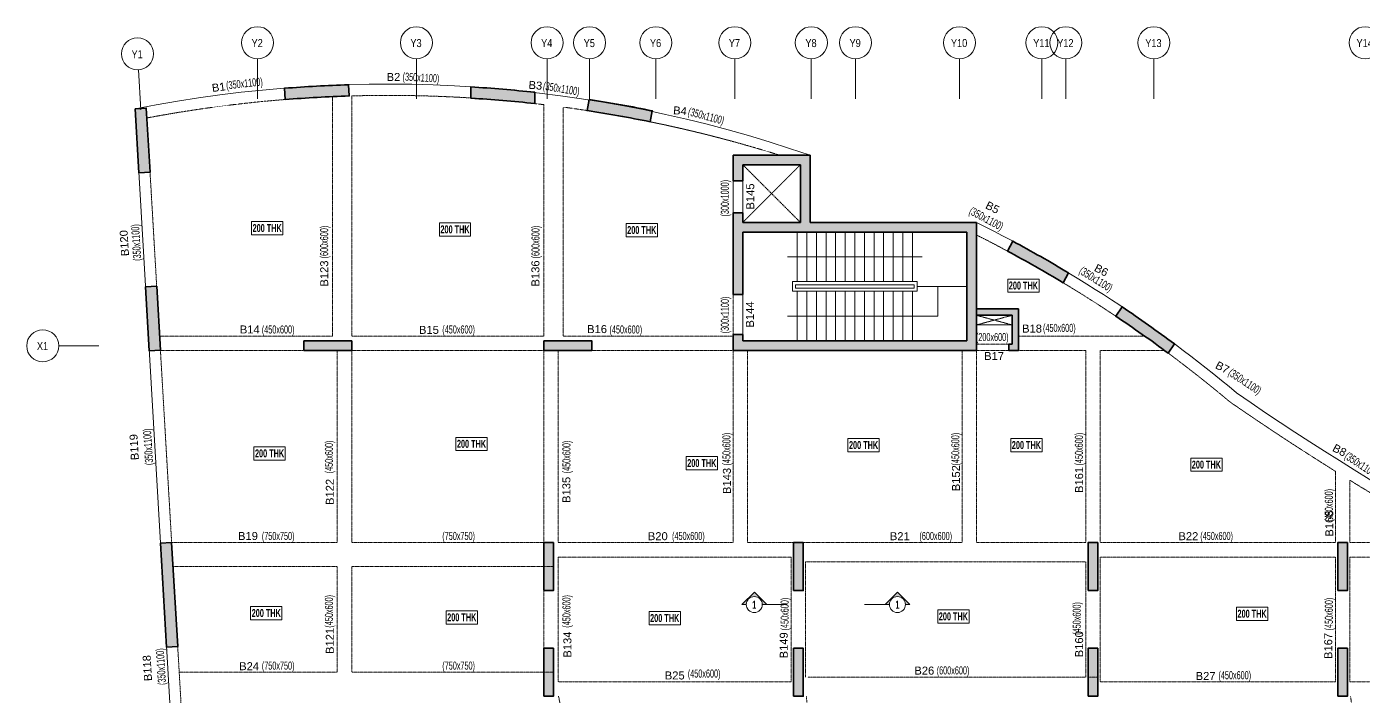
# Model space of a CAD drawing. Header units: millimetres. Extents: x 356 to 70590, y 254 to 62442.
# Drawn here: x 356 to 42106, y 41529 to 62442 of the extents above; entities that cross this region are included whole.
import ezdxf
from ezdxf.enums import TextEntityAlignment as Align

# ---------------------------------------------------------------- set-up
doc = ezdxf.new("R2010")
doc.units = ezdxf.units.MM
doc.linetypes.add('Grid Line', pattern=[2222.5, 1270, -317.5, 317.5, -317.5])
doc.linetypes.add('HIDDEN', pattern=[0.375, 0.25, -0.125])
for name, color, linetype, lineweight in [('A-ANNO-DIMS', 8, 'Continuous', 15), ('A-DETL-MISC', 35, 'Continuous', 15), ('A-FLOR-IDEN', 11, 'Continuous', 9), ('A-GRIDS', 8, 'Continuous', 9), ('A-HIDD-ABVE', 8, 'HIDDEN', 20), ('G-ANNO-SYMB', 1, 'Continuous', 9), ('S-BEAM', 7, 'Continuous', 18), ('S-BEAM-IDEN', 2, 'Continuous', 9), ('S-COL HATCH', 9, 'Continuous', 0), ('S-COLS', 5, 'Continuous', 35), ('S-GRIDS', 8, 'Continuous', 9)]:
    doc.layers.add(name, color=color, linetype=linetype, lineweight=lineweight)
doc.layers.add('Beam Nos', color=7, linetype='Continuous')
doc.styles.add('Arial Narrow', font='ARIALN.TTF', dxfattribs={"height": 400})
doc.styles.add('Dim.s & Anno.(Misc.)', font='ARIALN.TTF')
doc.styles.add('SC-BBS1', font='SansSerif')
doc.styles.add('Swis721 LtCn BT', font='swisscl.ttf', dxfattribs={"width": 0.9, "height": 233.355162})
doc.styles.add('Swis721 LtCn BT_B', font='', dxfattribs={"width": 0.9, "height": 246.918336})
doc.styles.get('Swis721 LtCn BT_B').set_extended_font_data('Swis721 LtCn BT', bold=True)
doc.dimstyles.new('A-GFC-100', dxfattribs={"dimscale": 100, "dimtxt": 1.75, "dimasz": 1.5, "dimexe": 1.5, "dimexo": 0, "dimgap": 1, "dimtad": 1, "dimdsep": 46, "dimtxsty": 'Dim.s & Anno.(Misc.)', "dimblk": 'ARCHTICK', "dimcen": 0, "dimdle": 1.5, "dimclrd": 256, "dimclre": 8, "dimclrt": 6, "dimazin": 2, "dimtfac": 1, "dimtix": 1, "dimtmove": 2, "dimatfit": 3, "dimfxl": 1, "dimtolj": 1, "dimlwd": -1, "dimlwe": 9, "dimarcsym": 0})

# ---------------------------------------------------------------- blocks, each defined once
blk = doc.blocks.new('_ARCHTICK')
at = {"color": 0, "linetype": 'ByBlock', "const_width": 0.15}
blk.add_lwpolyline([(-0.5, -0.5), (0.5, 0.5)], dxfattribs=at)
blk = doc.blocks.new('A$Cb7cd9481')
at = {"layer": 'S-COL HATCH', "transparency": 33554687}
h = blk.add_hatch(color=256, dxfattribs=at)
h.dxf.hatch_style = 1
h.paths.add_polyline_path([(-9681, 41101), (-9700, 41450, 0.01185), (-11697, 41341), (-11678, 40991, -0.011949)])
h = blk.add_hatch(color=256, dxfattribs=at)
h.dxf.hatch_style = 1
h.paths.add_polyline_path([(-3886, 40864), (-3886, 41216, 0.011892), (-5886, 41384), (-5886, 41033, -0.011992)])
h = blk.add_hatch(color=256, dxfattribs=at)
h.dxf.hatch_style = 1
h.paths.add_polyline_path([(-282, 40295), (-212, 40638, 0.011811), (-2182, 40990), (-2251, 40647, -0.01191)])
h = blk.add_hatch(color=256, dxfattribs=at)
h.dxf.hatch_style = 1
h.paths.add_polyline_path([(-16019, 40721), (-16368, 40700), (-16252, 38704), (-15902, 38724)])
h = blk.add_hatch(color=256, dxfattribs=at)
h.dxf.hatch_style = 1
h.paths.add_polyline_path([(9915, 37151), (4715, 37151), (4715, 39251), (2315, 39251), (2315, 38451), (2615, 38451), (2615, 38951), (4415, 38951), (4415, 37151), (2615, 37151), (2615, 37451), (2315, 37451), (2315, 34901), (2615, 34901), (2615, 36851), (9615, 36851), (9615, 33451), (2615, 33451), (2615, 33651), (2315, 33651), (2315, 33151), (9915, 33151)])
h = blk.add_hatch(color=256, dxfattribs=at)
h.dxf.hatch_style = 1
h.paths.add_polyline_path([(11046, 36567), (10880, 36258, -0.01191), (12618, 35269), (12784, 35577, 0.011811)])
h = blk.add_hatch(color=256, dxfattribs=at)
h.dxf.hatch_style = 1
h.paths.add_polyline_path([(-15694, 35157), (-16043, 35136), (-15927, 33140), (-15578, 33160)])
h = blk.add_hatch(color=256, dxfattribs=at)
h.dxf.hatch_style = 1
h.paths.add_polyline_path([(11225, 34450), (9915, 34450), (9915, 34250), (11025, 34250), (11025, 33350), (10925, 33350), (10925, 33151), (11225, 33150), (11225, 33350)])
h = blk.add_hatch(color=256, dxfattribs=at)
h.dxf.hatch_style = 1
h.paths.add_polyline_path([(14462, 34513), (14267, 34222, -0.01191), (15902, 33069), (16097, 33360, 0.011811)])
h = blk.add_hatch(color=256, dxfattribs=at)
h.dxf.hatch_style = 1
h.paths.add_polyline_path([(-11102, 33451), (-11102, 33151), (-9602, 33151), (-9602, 33451)])
h = blk.add_hatch(color=256, dxfattribs=at)
h.dxf.hatch_style = 1
h.paths.add_polyline_path([(-3600, 33451), (-3600, 33151), (-2100, 33151), (-2100, 33451)])
h = blk.add_hatch(color=256, dxfattribs=at)
h.dxf.hatch_style = 1
h.paths.add_polyline_path([(-15227, 27150), (-15577, 27130), (-15387, 23885), (-15038, 23905)])
h = blk.add_hatch(color=256, dxfattribs=at)
h.dxf.hatch_style = 1
h.paths.add_polyline_path([(-3600, 25651), (-3300, 25651), (-3300, 27151), (-3600, 27151)])
h = blk.add_hatch(color=256, dxfattribs=at)
h.dxf.hatch_style = 1
h.paths.add_polyline_path([(-3600, 25651), (-3300, 25651), (-3300, 27151), (-3600, 27151)])
h = blk.add_hatch(color=256, dxfattribs=at)
h.dxf.hatch_style = 1
h.paths.add_polyline_path([(4200, 25651), (4500, 25651), (4500, 27151), (4200, 27151)])
h = blk.add_hatch(color=256, dxfattribs=at)
h.dxf.hatch_style = 1
h.paths.add_polyline_path([(4200, 25651), (4500, 25651), (4500, 27151), (4200, 27151)])
h = blk.add_hatch(color=256, dxfattribs=at)
h.dxf.hatch_style = 1
h.paths.add_polyline_path([(13400, 25651), (13700, 25651), (13700, 27151), (13400, 27151)])
h = blk.add_hatch(color=256, dxfattribs=at)
h.dxf.hatch_style = 1
h.paths.add_polyline_path([(13400, 25651), (13700, 25651), (13700, 27151), (13400, 27151)])
h = blk.add_hatch(color=256, dxfattribs=at)
h.dxf.hatch_style = 1
h.paths.add_polyline_path([(21200, 25651), (21500, 25651), (21500, 27151), (21200, 27151)])
h = blk.add_hatch(color=256, dxfattribs=at)
h.dxf.hatch_style = 1
h.paths.add_polyline_path([(21200, 25651), (21500, 25651), (21500, 27151), (21200, 27151)])
h = blk.add_hatch(color=256, dxfattribs=at)
h.dxf.hatch_style = 1
h.paths.add_polyline_path([(-3600, 22351), (-3300, 22351), (-3300, 23851), (-3600, 23851)])
h = blk.add_hatch(color=256, dxfattribs=at)
h.dxf.hatch_style = 1
h.paths.add_polyline_path([(-3600, 22351), (-3300, 22351), (-3300, 23851), (-3600, 23851)])
h = blk.add_hatch(color=256, dxfattribs=at)
h.dxf.hatch_style = 1
h.paths.add_polyline_path([(4200, 22351), (4500, 22351), (4500, 23851), (4200, 23851)])
h = blk.add_hatch(color=256, dxfattribs=at)
h.dxf.hatch_style = 1
h.paths.add_polyline_path([(4200, 22351), (4500, 22351), (4500, 23851), (4200, 23851)])
h = blk.add_hatch(color=256, dxfattribs=at)
h.dxf.hatch_style = 1
h.paths.add_polyline_path([(13400, 22351), (13700, 22351), (13700, 23851), (13400, 23851)])
h = blk.add_hatch(color=256, dxfattribs=at)
h.dxf.hatch_style = 1
h.paths.add_polyline_path([(13400, 22351), (13700, 22351), (13700, 23851), (13400, 23851)])
h = blk.add_hatch(color=256, dxfattribs=at)
h.dxf.hatch_style = 1
h.paths.add_polyline_path([(21200, 22351), (21500, 22351), (21500, 23851), (21200, 23851)])
h = blk.add_hatch(color=256, dxfattribs=at)
h.dxf.hatch_style = 1
h.paths.add_polyline_path([(21200, 22351), (21500, 22351), (21500, 23851), (21200, 23851)])
at = {"layer": 'S-COLS'}
for p, q in [((4715, 39251, 0), (2315, 39251, 0)), ((4715, 37151, 0), (4715, 39251, 0)), ((4415, 38951, 0), (2615, 38951, 0)), ((4415, 37151, 0), (4415, 38951, 0)), ((4415, 37151, 0), (2615, 37151)), ((2615, 36851), (9615, 36851)), ((2615, 34901), (2615, 36851)), ((9915, 37151), (4715, 37151, 0)), ((9615, 36851), (9615, 33451)), ((9915, 33151), (9915, 37151)), ((2315, 34901), (2615, 34901)), ((2315, 33651), (2315, 33151)), ((2615, 33651), (2315, 33651)), ((2615, 33451), (2615, 33651)), ((9615, 33451), (2615, 33451)), ((2315, 33151), (9915, 33151))]:
    blk.add_line(p, q, dxfattribs=at)
at = {"layer": 'S-COLS', "elevation": 0}
for points in [[(-9700, 41450, 0.01185), (-11697, 41341), (-11678, 40991, -0.011949), (-9681, 41101), (-9700, 41450)], [(-5886, 41384, -0.011892), (-3886, 41216), (-3886, 40864, 0.011992), (-5886, 41033), (-5886, 41384)], [(-282, 40295), (-212, 40638, 0.011811), (-2182, 40990), (-2251, 40647, -0.01191), (-282, 40295)], [(12784, 35577, 0.011811), (11046, 36567), (10880, 36258, -0.01191), (12618, 35269), (12784, 35577)], [(14462, 34513), (14267, 34222, -0.01191), (15902, 33069), (16097, 33360, 0.011811), (14462, 34513)]]:
    blk.add_lwpolyline(points, format="xyb", dxfattribs=at)
for points in [[(-16368, 40700), (-16019, 40721), (-15902, 38724), (-16252, 38704)], [(-16043, 35136), (-15694, 35157), (-15578, 33160), (-15927, 33140)], [(-11102, 33451), (-11102, 33151), (-9602, 33151), (-9602, 33451)], [(-3600, 33451), (-3600, 33151), (-2100, 33151), (-2100, 33451)], [(-15577, 27130), (-15227, 27150), (-15038, 23905), (-15387, 23885)], [(-3600, 25651), (-3300, 25651), (-3300, 27151), (-3600, 27151)], [(-3600, 25651), (-3300, 25651), (-3300, 27151), (-3600, 27151)], [(4200, 25651), (4500, 25651), (4500, 27151), (4200, 27151)], [(4200, 25651), (4500, 25651), (4500, 27151), (4200, 27151)], [(13400, 25651), (13700, 25651), (13700, 27151), (13400, 27151)], [(13400, 25651), (13700, 25651), (13700, 27151), (13400, 27151)], [(21200, 25651), (21500, 25651), (21500, 27151), (21200, 27151)], [(21200, 25651), (21500, 25651), (21500, 27151), (21200, 27151)], [(-3600, 22351), (-3300, 22351), (-3300, 23851), (-3600, 23851)], [(-3600, 22351), (-3300, 22351), (-3300, 23851), (-3600, 23851)], [(4200, 22351), (4500, 22351), (4500, 23851), (4200, 23851)], [(4200, 22351), (4500, 22351), (4500, 23851), (4200, 23851)], [(13400, 22351), (13700, 22351), (13700, 23851), (13400, 23851)], [(13400, 22351), (13700, 22351), (13700, 23851), (13400, 23851)], [(21200, 22351), (21500, 22351), (21500, 23851), (21200, 23851)], [(21200, 22351), (21500, 22351), (21500, 23851), (21200, 23851)]]:
    blk.add_lwpolyline(points, close=True, dxfattribs=at)
for points in [[(2615, 38951), (2615, 38451), (2315, 38451), (2315, 39251)], [(2615, 37151), (2615, 37451), (2315, 37451), (2315, 34901)], [(9915, 34450), (11225, 34450), (11225, 33350), (11225, 33150), (10925, 33151), (10925, 33350), (11025, 33350), (11025, 34250), (9915, 34250), (9915, 34450)]]:
    blk.add_lwpolyline(points, dxfattribs=at)
blk = doc.blocks.new('Grid - Type 1 Structural-6743905-9TH FLOOR LVL')
at = {"layer": 'A-GRIDS'}
blk.add_circle((0, 0), 4, dxfattribs=at)
blk = doc.blocks.new('A$C45bf0ae9')
at = {"layer": 'S-GRIDS', "linetype": 'Grid Line'}
for p, q in [((-12545, 41014), (-12545, 42264)), ((-7583, 41014), (-7583, 42264)), ((-3500, 41014), (-3500, 42264)), ((-2170, 41014), (-2170, 42264)), ((-100, 41014), (-100, 42264)), ((2365, 41014), (2365, 42264)), ((4755, 41014), (4755, 42264)), ((6135, 41014), (6135, 42264)), ((9385, 41014), (9385, 42264)), ((11955, 41014), (11955, 42264)), ((12705, 41014), (12705, 42264)), ((15455, 41014), (15455, 42264)), ((-16192, 40669), (-16265, 41917)), ((-17504, 33297), (-18754, 33297))]:
    blk.add_line(p, q, dxfattribs=at)
at = {"layer": 'A-GRIDS', "xscale": 124.9999999999999, "yscale": 124.9999999999999, "zscale": 124.9999999999999}
for p in [(-12545, 42764), (-7583, 42764), (-3500, 42764), (-2170, 42764), (-100, 42764), (2365, 42764), (4755, 42764), (6135, 42764), (9385, 42764), (11955, 42764), (12705, 42764), (15455, 42764), (22055, 42764)]:
    blk.add_blockref('Grid - Type 1 Structural-6743905-9TH FLOOR LVL', p, dxfattribs=at)
for p, rotation in [((-16294, 42416), 3.339999999999538), ((-19254, 33297), 89.99999999999982)]:
    blk.add_blockref('Grid - Type 1 Structural-6743905-9TH FLOOR LVL', p, dxfattribs=dict(at, rotation=rotation))
at = {"layer": 'A-GRIDS', "lineweight": 18, "char_height": 250, "attachment_point": 1, "style": 'Arial Narrow'}
for s, insert, width in [('Y2', (-12731, 42879), 440.93), ('Y3', (-7769, 42879), 440.93), ('Y4', (-3686, 42879), 440.93), ('Y5', (-2356, 42879), 440.93), ('Y6', (-286, 42879), 440.93), ('Y7', (2179, 42879), 440.93), ('Y8', (4569, 42879), 440.93), ('Y9', (5949, 42879), 440.93), ('Y10', (9116, 42879), 641.35), ('Y11', (11686, 42879), 641.35), ('Y12', (12436, 42879), 641.35), ('Y13', (15186, 42879), 641.35), ('Y14', (21786, 42879), 641.35), ('Y1', (-16480, 42530), 440.93), ('X1', (-19437, 33415), 440.93)]:
    blk.add_mtext(s, dxfattribs=dict(at, insert=insert, width=width))
blk = doc.blocks.new('Detail View - M_Section Head - Structural Type 1-785420-STILT FLOOR FRAMING PLAN')
at = {"layer": 'G-ANNO-SYMB'}
h = blk.add_hatch(color=9, dxfattribs=at)
edge = h.paths.add_edge_path(flags=0)
edge.add_line((-8.5, 0), (-9.86, 0))
edge.add_line((-9.86, 0), (-5.99, 3.87))
edge.add_line((-5.99, 3.87), (-2.12, 0))
edge.add_line((-2.12, 0), (-3.5, 0))
edge.add_arc((-6, 0), 2.5, 360, 540)
for p, q in [((-5.99, 3.87), (-9.86, 0)), ((-5.99, 3.87), (-2.12, 0)), ((-8.5, 0), (-9.86, 0)), ((-3.5, 0), (-2.12, 0))]:
    blk.add_line(p, q, dxfattribs=at)
at = {"layer": 'G-ANNO-SYMB', "color": 5}
for p, q in [((-5.99, 3.87), (-9.86, 0)), ((-2.12, 0), (-5.99, 3.87)), ((-9.86, 0), (-8.5, 0)), ((-3.5, 0), (4.24, 0)), ((-3.5, 0), (-2.12, 0))]:
    blk.add_line(p, q, dxfattribs=at)
at = {"layer": 'G-ANNO-SYMB'}
blk.add_arc((-6, 0), 2.5, 360, 180, dxfattribs=at)
at = {"layer": 'G-ANNO-SYMB', "color": 5}
for start, end in [(360, 180), (180, 360)]:
    blk.add_arc((-6, 0), 2.5, start, end, dxfattribs=at)
blk = doc.blocks.new('A$C21ee9bdd')
at = {"layer": 'A-DETL-MISC'}
for p, q in [((-5300, 0), (-5300, -1550)), ((-5000, 0), (-5000, -1550)), ((-4700, 0), (-4700, -1550)), ((-4400, 0), (-4400, -1550)), ((-4100, 0), (-4100, -1550)), ((-3800, 0), (-3800, -1550)), ((-3500, 0), (-3500, -1550)), ((-3200, 0), (-3200, -1550)), ((-2900, 0), (-2900, -1550)), ((-2600, 0), (-2600, -1550)), ((-2300, 0), (-2300, -1550)), ((-2000, 0), (-2000, -1550)), ((-1700, 0), (-1700, -1550)), ((-5300, -3400), (-5300, -1850)), ((-5000, -3400), (-5000, -1850)), ((-4700, -3400), (-4700, -1850)), ((-4400, -3400), (-4400, -1850)), ((-4100, -3400), (-4100, -1850)), ((-3800, -3400), (-3800, -1850)), ((-3500, -3400), (-3500, -1850)), ((-3200, -3400), (-3200, -1850)), ((-2900, -3400), (-2900, -1850)), ((-2600, -3400), (-2600, -1850)), ((-2300, -3400), (-2300, -1850)), ((-2000, -3400), (-2000, -1850)), ((-1700, -3400), (-1700, -1850)), ((-1550, -1700), (0, -1700))]:
    blk.add_line(p, q, dxfattribs=at)
for points in [[(-1550, -1550), (-1550, -1850), (-5450, -1850), (-5450, -1550)], [(-1650, -1650), (-1650, -1750), (-5350, -1750), (-5350, -1650)]]:
    blk.add_lwpolyline(points, close=True, dxfattribs=at)
at = {"layer": 'A-ANNO-DIMS', "ltscale": 500}
for points in [[(-1400, -775), (-5600, -775)], [(-1700, -2625), (-912, -2625), (-912, -1700)], [(-5600, -2625), (-1700, -2625)]]:
    blk.add_leader(points, dimstyle='A-GFC-100', override={"dimasz": 0.002, "dimtad": 0, "dimfxl": 0.18, "dimarcsym": 1}, dxfattribs=at)

msp = doc.modelspace()

# ---------------------------------------------------------------- linework, layer by layer
at = {"layer": 'A-FLOR-IDEN', "color": 8, "flags": 128}
for points in [[(8355.1, 56355.4), (8355.1, 55943.5), (7377.6, 55943.5), (7377.6, 56355.4)], [(8355.1, 56355.4), (8355.1, 55943.5), (7377.6, 55943.5), (7377.6, 56355.4)], [(14223.1, 56314.4), (14223.1, 55902.5), (13245.6, 55902.5), (13245.6, 56314.4)], [(14223.1, 56314.4), (14223.1, 55902.5), (13245.6, 55902.5), (13245.6, 56314.4)], [(20057.6, 56293.4), (20057.6, 55881.5), (19080.1, 55881.5), (19080.1, 56293.4)], [(20057.6, 56293.4), (20057.6, 55881.5), (19080.1, 55881.5), (19080.1, 56293.4)], [(31978.1, 54559.9), (31978.1, 54148), (31000.6, 54148), (31000.6, 54559.9)], [(31978.1, 54559.9), (31978.1, 54148), (31000.6, 54148), (31000.6, 54559.9)], [(8430.6, 49317.9), (8430.6, 48906), (7453.1, 48906), (7453.1, 49317.9)], [(8430.6, 49317.9), (8430.6, 48906), (7453.1, 48906), (7453.1, 49317.9)], [(14738.1, 49614.9), (14738.1, 49203), (13760.6, 49203), (13760.6, 49614.9)], [(14738.1, 49614.9), (14738.1, 49203), (13760.6, 49203), (13760.6, 49614.9)], [(26986.1, 49577.5), (26986.1, 49165.7), (26008.6, 49165.7), (26008.6, 49577.5)], [(26986.1, 49577.5), (26986.1, 49165.7), (26008.6, 49165.7), (26008.6, 49577.5)], [(32072.1, 49577.5), (32072.1, 49165.7), (31094.6, 49165.7), (31094.6, 49577.5)], [(32072.1, 49577.5), (32072.1, 49165.7), (31094.6, 49165.7), (31094.6, 49577.5)], [(21933.1, 49013.4), (21933.1, 48601.5), (20955.6, 48601.5), (20955.6, 49013.4)], [(21933.1, 49013.4), (21933.1, 48601.5), (20955.6, 48601.5), (20955.6, 49013.4)], [(37694.1, 48967.4), (37694.1, 48555.5), (36716.6, 48555.5), (36716.6, 48967.4)], [(37694.1, 48967.4), (37694.1, 48555.5), (36716.6, 48555.5), (36716.6, 48967.4)], [(39121.6, 44308.4), (39121.6, 43896.5), (38144.1, 43896.5), (38144.1, 44308.4)], [(39121.6, 44308.4), (39121.6, 43896.5), (38144.1, 43896.5), (38144.1, 44308.4)], [(14433.6, 44197.4), (14433.6, 43785.5), (13456.1, 43785.5), (13456.1, 44197.4)], [(14433.6, 44197.4), (14433.6, 43785.5), (13456.1, 43785.5), (13456.1, 44197.4)], [(20773.6, 44173.4), (20773.6, 43761.5), (19796.1, 43761.5), (19796.1, 44173.4)], [(20773.6, 44173.4), (20773.6, 43761.5), (19796.1, 43761.5), (19796.1, 44173.4)], [(29790.6, 44225.4), (29790.6, 43813.5), (28813.1, 43813.5), (28813.1, 44225.4)], [(29790.6, 44225.4), (29790.6, 43813.5), (28813.1, 43813.5), (28813.1, 44225.4)]]:
    msp.add_lwpolyline(points, close=True, dxfattribs=at)
at = {"layer": 'A-FLOR-IDEN', "color": 8, "elevation": 0, "flags": 128}
msp.add_lwpolyline([(8327.4, 44330.5), (8327.4, 43918.7), (7349.9, 43918.7), (7349.9, 44330.5)], close=True, dxfattribs=at)
msp.add_lwpolyline([(8327.4, 44330.5), (8327.4, 43918.7), (7349.9, 43918.7), (7349.9, 44330.5)], close=True, dxfattribs=at)
at = {"layer": 'A-HIDD-ABVE', "linetype": 'HIDDEN'}
for p, q in [((22724.4, 58129.2, 0), (24524.4, 56329.2, 0)), ((22724.4, 56329.2, 0), (24524.4, 58129.2, 0)), ((30024.4, 53128, 0), (31134.4, 53428.1, 0)), ((30024.4, 53428, 0), (31134.4, 53128.1, 0))]:
    msp.add_line(p, q, dxfattribs=at)
at = {"layer": 'S-BEAM', "linetype": 'HIDDEN'}
for p, q in [((16510.1, 52778, 0), (16510.1, 60008.5, 0)), ((22424.4, 54078, 0), (22424.4, 52828, 0)), ((4506.7, 52778), (9907.7, 52778)), ((10507.7, 52778), (16510.1, 52778)), ((17110.1, 52778), (22424.4, 52778)), ((31334.4, 52778, 0), (35279.9, 52778, 0)), ((4532.5, 52328), (17476.8, 52328)), ((10058.1, 46328, 0), (10058.1, 52329.2, 0)), ((10508.1, 46329.2, 0), (10508.1, 52329.2, 0)), ((16510.1, 46328, 0), (16510.1, 52328, 0)), ((16960.1, 46328, 0), (16960.1, 52328, 0)), ((16960.1, 52328), (22424.4, 52328, 0)), ((22424.4, 46328, 0), (22424.4, 52328, 0)), ((22874.4, 46328, 0), (22874.4, 52328, 0)), ((29574.4, 46328, 0), (29574.4, 52328, 0)), ((30024.4, 52528, 0), (31034.6, 52528.1, 0)), ((30024.4, 52328, 0), (33435.1, 52328)), ((30024.4, 46328, 0), (30024.4, 52328, 0)), ((33435.1, 46328, 0), (33435.1, 52329.2, 0)), ((33885.1, 52328), (35902.5, 52328)), ((33885.1, 46328, 0), (33885.1, 52328, 0)), ((41235.1, 46328, 0), (41235.1, 48556.7, 0)), ((41685.1, 46328, 0), (41685.1, 48277.4, 0)), ((4883, 46328), (10058.1, 46328)), ((10507.7, 46328), (16810.1, 46328)), ((16960.1, 46328), (22424.4, 46328)), ((22874.4, 46328), (29574.4, 46328)), ((30024.4, 46328), (33435.1, 46328)), ((33885.1, 46328), (41235.1, 46328)), ((41685.1, 46328), (45015.7, 46328)), ((4926.7, 45578), (10058.1, 45578)), ((10058.1, 42278, 0), (10058.1, 45579.2, 0)), ((10508.1, 42279.2, 0), (10508.1, 45579.2, 0)), ((10508.1, 45578), (16810.1, 45578)), ((16510.1, 42278, 0), (16510.1, 45578, 0)), ((16960.1, 41978, 0), (16960.1, 45878, 0)), ((16960.1, 45878), (24235.1, 45878)), ((24235.1, 41978, 0), (24235.1, 45878, 0)), ((24685.1, 42128, 0), (24685.1, 45728, 0)), ((24685.1, 45728), (33435.1, 45728)), ((33435.1, 42128, 0), (33435.1, 45728)), ((33885.1, 45878), (41235.1, 45878)), ((33885.1, 41978), (33885.1, 45878)), ((41235.1, 41978, 0), (41235.1, 45878, 0)), ((41685.1, 45878), (45837, 45878)), ((41685.1, 41978, 0), (41685.1, 45878, 0)), ((5118.8, 42278), (10058.1, 42278)), ((10507.7, 42278), (16810.1, 42278)), ((24235.1, 41978), (16960.1, 41978)), ((24760.1, 42128), (33435.1, 42128)), ((33509.6, 42128), (33810.1, 42128)), ((41235.1, 41978), (33885.1, 41978)), ((41685.1, 41978), (52450.9, 41978)), ((18155.8, 35464.5), (16968.4, 41529.2, 0)), ((24711.1, 41529.2, 0), (25263.2, 35400.5, 0)), ((42412.6, 35406.5), (41711.7, 41529.2, 0))]:
    msp.add_line(p, q, dxfattribs=at)
at = {"layer": 'S-BEAM'}
for p, q in [((22424.4, 57628, 0), (22424.4, 56628, 0)), ((22724.4, 57628, 0), (22724.4, 56628, 0)), ((22724.4, 54078, 0), (22724.4, 52828, 0)), ((30024.4, 53128, 0), (31134.4, 53128.1, 0))]:
    msp.add_line(p, q, dxfattribs=at)
at = {"layer": 'S-BEAM', "ltscale": 250000, "elevation": 0}
for points in [[(24824.4, 58429.2, 0.1331559), (3741.4, 59878.4), (6937.1, 5104)], [(70264.6, 37541.4, -0.1044195), (38147.6, 51006.4, 0.059137), (30024.4, 56329.2, 0.059137)]]:
    msp.add_lwpolyline(points, format="xyb", dxfattribs=at)
at = {"layer": 'S-BEAM', "linetype": 'HIDDEN', "elevation": 0}
for points in [[(9907.7, 52778), (9907.7, 60259.4, 0.0357696), (4108.7, 59592.5), (5521.4, 35378)], [(16510.1, 60008.5, 0.0368221), (10507.7, 60280.8), (10507.7, 52778)], [(23874.2, 58429.2, 0.0424826), (17110.1, 59932.3), (17110.1, 52778)], [(33435.1, 54011.4, 0.0239865), (30024.4, 55937.8, 0.0239865)], [(35279.9, 52778, 0.0135836), (33435.1, 54011.4, 0.0103147)], [(41235.1, 48556.7, -0.0116696), (37935, 50727.9, 0.0158354), (35902.5, 52328, 0.0158354)], [(45015.7, 46328, -0.0114004), (41685.1, 48277.4)]]:
    msp.add_lwpolyline(points, format="xyb", dxfattribs=at)

# ---------------------------------------------------------------- block references
at = {"layer": 'Beam Nos'}
msp.add_blockref('A$C45bf0ae9', (20109.8, 19178), dxfattribs=at)
at = {"layer": 'G-ANNO-SYMB', "extrusion": (0, 0, -1), "yscale": 99.99999999999991, "zscale": 99.99999999999991}
for p, xscale in [((-23683.4, 44393.8), -99.99999999999991), ((-26954.1, 44393.8), 99.99999999999991)]:
    msp.add_blockref('Detail View - M_Section Head - Structural Type 1-785420-STILT FLOOR FRAMING PLAN', p, dxfattribs=dict(at, xscale=xscale))
at = {"layer": 'S-BEAM'}
msp.add_blockref('A$Cb7cd9481', (20109.8, 19178), dxfattribs=at)
at = {"layer": 'S-BEAM-IDEN'}
msp.add_blockref('A$C21ee9bdd', (29724.4, 56029.2, 0), dxfattribs=at)

# ---------------------------------------------------------------- texts
at = {"layer": 'A-FLOR-IDEN', "color": 1, "char_height": 246.92, "width": 1155, "attachment_point": 2, "line_spacing_factor": 0.964267, "style": 'Swis721 LtCn BT_B'}
for insert in [(7866.4, 56277.3), (7866.4, 56277.3), (13734.4, 56236.3), (13734.4, 56236.3), (19568.9, 56215.3), (19568.9, 56215.3), (31489.4, 54481.8), (31489.4, 54481.8), (14249.4, 49536.8), (14249.4, 49536.8), (26497.4, 49499.5), (26497.4, 49499.5), (31583.4, 49499.5), (31583.4, 49499.5), (7941.9, 49239.8), (7941.9, 49239.8), (21444.4, 48935.3), (21444.4, 48935.3), (37205.4, 48889.3), (37205.4, 48889.3), (7838.7, 44252.5), (7838.7, 44252.5), (13944.9, 44119.3), (13944.9, 44119.3), (20284.9, 44095.3), (20284.9, 44095.3), (29301.9, 44147.3), (29301.9, 44147.3), (38632.9, 44230.3), (38632.9, 44230.3)]:
    msp.add_mtext('200 THK', dxfattribs=dict(at, insert=insert))
at = {"layer": 'Beam Nos', "color": 3, "style": 'SC-BBS1'}
for s, p in [('B2', (11811.5, 60672.2, 0)), ('B14', (7323.5, 52785.7, 0)), ('B15', (12920, 52773.2, 0)), ('B16', (18171.5, 52797.7, 0)), ('B18', (31759, 52812.7, 0)), ('B17', (30574, 51956.2, 0)), ('B19', (7267, 46335.7, 0)), ('B20', (20068, 46328.8)), ('B21', (27628, 46328.8)), ('B22', (36642.5, 46328.8)), ('B24', (7302.5, 42268.3)), ('B25', (20597.6, 41978.8)), ('B26', (28394.1, 42130.3)), ('B27', (37181.1, 41961.9))]:
    msp.add_text(s, height=250, dxfattribs=at).set_placement(p, align=Align.BOTTOM_CENTER)
for s, rotation, p in [('B1', 7.54916, (6377.7, 60356.5)), ('B3', 355.13395, (16229.2, 60413.8, 0)), ('B4', 355.13395, (20746.4, 59618.8, 0)), ('B145', 90, (23157, 57139.3, 0)), ('B5', 332.64829, (30433.1, 56618.7, 0)), ('B123', 90, (9848, 54732.2)), ('B136', 90, (16445.5, 54734.6, 0)), ('B6', 332.64829, (33831.5, 54661.4)), ('B144', 90, (23147.2, 53453.6)), ('B7', 332.64829, (37615.8, 51622.9, 0)), ('B8', 332.64829, (41274.9, 49037.8, 0)), ('B143', 90, (22427.5, 48254.1)), ('B152', 90, (29583.1, 48341, 0)), ('B161', 90, (33429.3, 48285.5, 0)), ('B122', 90, (10023.3, 47911.7)), ('B135', 90, (17413.2, 47975.4, 0)), ('B168', 90, (41245.9, 46922.6, 0)), ('B121', 90, (10023.3, 43258.1)), ('B134', 90, (17444.8, 43142.8, 0)), ('B149', 90, (24202.8, 43118.8, 0)), ('B160', 90, (33429.3, 43154, 0)), ('B167', 90, (41211.7, 43099.8, 0))]:
    msp.add_text(s, height=250, rotation=rotation, dxfattribs=at).set_placement(p, align=Align.BOTTOM_CENTER)
at = {"layer": 'Beam Nos', "style": 'SC-BBS1'}
for s, p in [('B120', (3602.7, 55693.5, 0)), ('B119', (3910.7, 49322, 0)), ('B118', (4322.2, 42419.5, 0))]:
    msp.add_text(s, height=250, rotation=93.339, dxfattribs=at).set_placement(p, align=Align.BOTTOM_CENTER)
at = {"layer": 'G-ANNO-SYMB', "color": 5, "char_height": 246.9, "width": 330, "attachment_point": 2, "line_spacing_factor": 0.964267, "style": 'Swis721 LtCn BT_B'}
for insert in [(23083.1, 44510.2), (27554.5, 44510.2)]:
    msp.add_mtext('1', dxfattribs=dict(at, insert=insert))
at = {"layer": 'S-BEAM-IDEN', "style": 'Swis721 LtCn BT', "width": 0.8}
for s, rotation, p in [('(350x1100)', 356.84056, (12092.2, 60763.6)), ('(350x1100)', 6.47905, (6599.6, 60483.2)), ('(350x1100)', 350.68539, (16472, 60478.5)), ('(350x1100)', 345.05471, (20995.1, 59680.6)), ('(300x1000)', 90, (22287.3, 56512.6, 0)), ('(350x1100)', 331.79745, (29767.3, 56608.9)), ('(350x1100)', 93.60442, (3934.3, 55136.2, 0)), ('(600x600)', 90, (9770.6, 55206.2)), ('(600x600)', 90, (16372.9, 55206.2, 0)), ('(350x1100)', 327.98337, (33203.6, 54753.9)), ('(300x1100)', 90, (22287.3, 52864.8, 0)), ('(450x600)', 360, (7699.9, 52861.4)), ('(450x600)', 360, (13337.5, 52861.4)), ('(450x600)', 360, (18560, 52861.4)), ('(450x600)', 360, (32102.1, 52909.5, 0)), ('(200x600)', 360, (30007.1, 52624.2, 0)), ('(350x1100)', 326.35712, (37863.7, 51576.2, 0)), ('(350x1100)', 93.60442, (4306.5, 48756.5, 0)), ('(450x600)', 90, (9921, 48492.9, 0)), ('(450x600)', 90, (17339.7, 48491.7)), ('(450x600)', 90, (22337.6, 48738.8, 0)), ('(450x600)', 90, (29487.6, 48738.8, 0)), ('(450x600)', 90, (33348.2, 48738.8, 0)), ('(350x1100)', 326.35712, (41498.9, 48971.2)), ('(450x600)', 90, (41155.2, 46984.6, 0)), ('(750x750)', 360, (7699.9, 46411.4)), ('(750x750)', 360, (13337.5, 46411.4)), ('(450x600)', 360, (20514.2, 46411.4)), ('(600x600)', 360, (28241.4, 46411.4)), ('(450x600)', 360, (37015.9, 46411.4)), ('(450x600)', 90, (9921, 43672.1, 0)), ('(450x600)', 90, (17339.7, 43670.9)), ('(450x600)', 90, (24155.2, 43585.9, 0)), ('(450x600)', 90, (33280.2, 43449.4, 0)), ('(450x600)', 90, (41155.2, 43585.9, 0)), ('(350x1100)', 93.60442, (4707.2, 41888.9, 0)), ('(750x750)', 360, (7699.9, 42361.4)), ('(750x750)', 360, (13337.5, 42361.4)), ('(450x600)', 360, (21006.8, 42114.1)), ('(600x600)', 360, (28781.7, 42211.4)), ('(450x600)', 360, (37582.7, 42061.4))]:
    msp.add_text(s, height=250, rotation=rotation, dxfattribs=at).set_placement(p)

doc.saveas('drawing.dxf')
